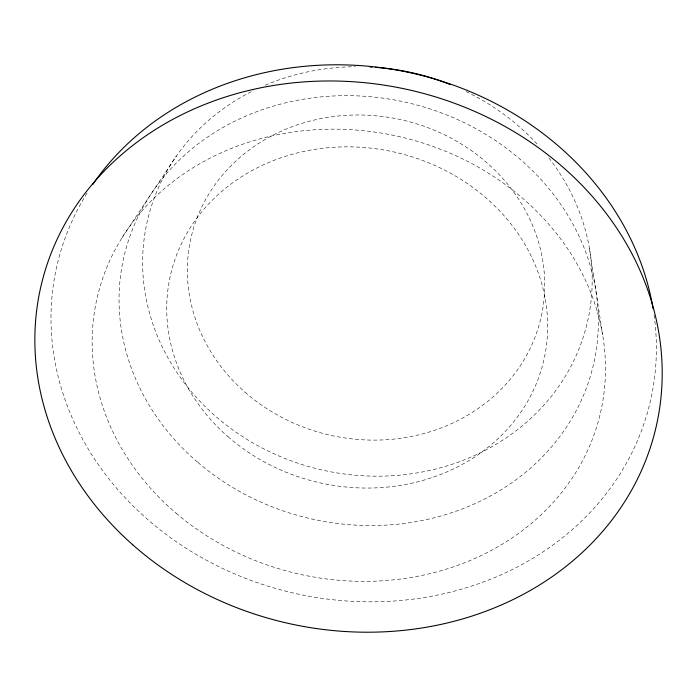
<?xml version="1.0" encoding="UTF-8"?>
<svg xmlns="http://www.w3.org/2000/svg" width="697" height="697" viewBox="0 0 697 697"><rect width="100%" height="100%" fill="white"/><g stroke="black" fill="none" stroke-linecap="round" stroke-linejoin="round"><path stroke-width="0.52" stroke-dasharray="3.48 2.61" d="M121.923 237.904L176.376 156.032M589.479 248.629L602.565 334.56M654.056 315.061A304.354 266.629 12.5 0 1 297.767 594.01A304.354 266.629 12.5 0 1 87.413 192.581M548.809 157.862A225.776 203.655 12.5 0 1 493.955 445.522A225.776 203.655 12.5 0 1 177.465 373.296A225.776 203.655 12.5 0 1 253.647 90.505M265.165 85.217A225.776 203.655 12.5 0 1 355.409 66.712M466.075 91.586A225.776 203.655 12.5 0 1 538.764 145.873M176.106 513.21A258.151 224.408 12.5 0 0 599.603 416.414A258.151 224.408 12.5 0 0 270.741 136.185A258.151 224.408 12.5 0 0 176.106 513.21M245.03 392.184A179.486 161.687 12.5 0 0 540.41 320.071A179.486 161.687 12.5 0 0 312.692 120.415A179.486 161.687 12.5 0 0 245.03 392.184M197.922 462.459A240.874 213.587 12.5 0 0 593.025 366.439A240.874 213.587 12.5 0 0 285.204 102.938A240.874 213.587 12.5 0 0 197.922 462.459M228.032 436.723A191.457 169.519 12.5 0 0 543.024 363.468A191.457 169.519 12.5 0 0 300.538 152.173A191.457 169.519 12.5 0 0 228.032 436.723"/><path stroke-width="1.05" d="M92.649 184.609A304.354 266.629 12.5 0 1 411.343 72.985A304.354 266.629 12.5 0 1 653.089 308.771M370.055 67.017A225.776 203.655 12.5 0 1 372.163 67.139M375.317 67.339A225.776 203.655 12.5 0 1 450.271 84.598M132.709 544.766A315.514 273.503 12.5 0 0 653.568 436.906A315.514 273.503 12.5 0 0 259.301 88.101A315.514 273.503 12.5 0 0 132.709 544.766"/></g></svg>
